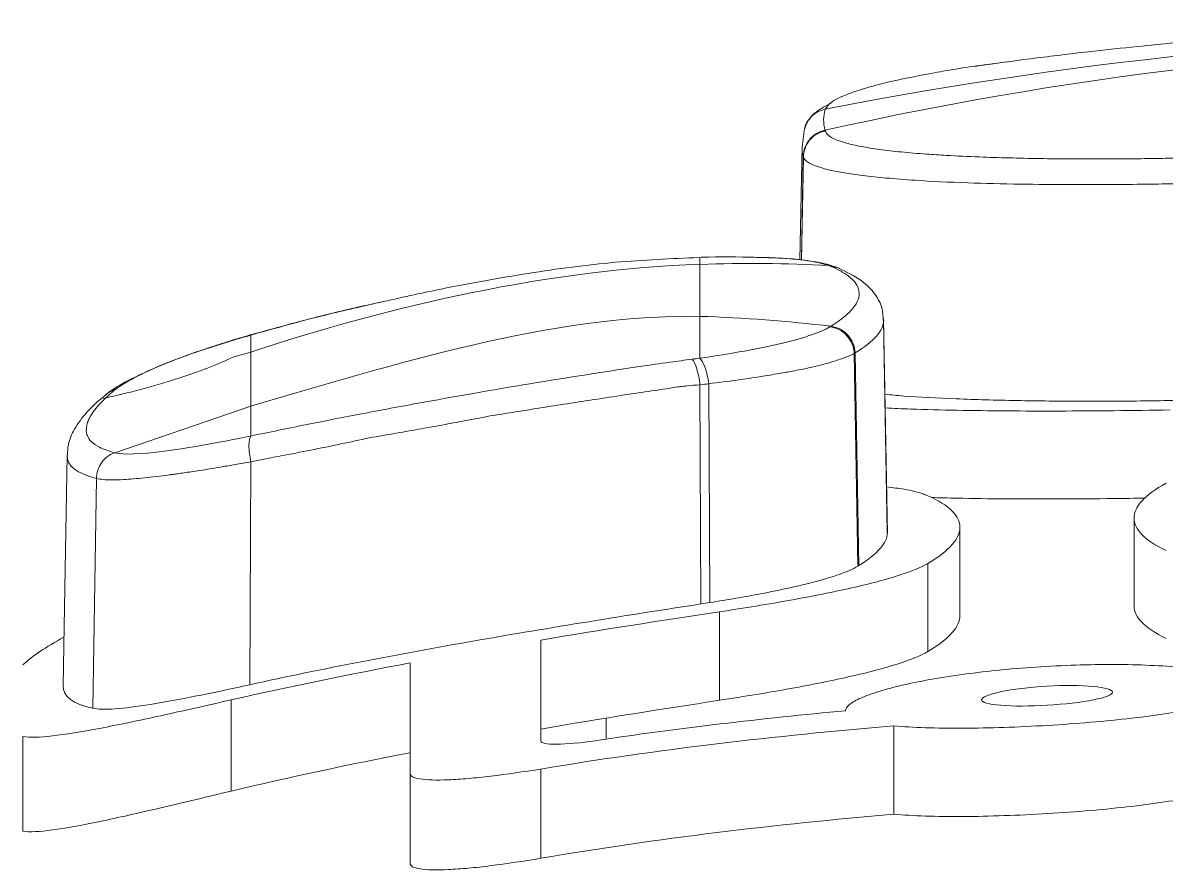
# Model space of a CAD drawing. Header units: inches. Extents: x 1631 to 3663, y 1126 to 1454.
# Drawn here: x 3436.96 to 3447.46, y 1147.93 to 1155.71 of the extents above; entities that cross this region are included whole.
import ezdxf

# ---------------------------------------------------------------- set-up
doc = ezdxf.new("R2010")
doc.units = ezdxf.units.IN
doc.header["$LTSCALE"] = 15

msp = doc.modelspace()

# ---------------------------------------------------------------- linework, layer by layer
at = {"color": 7, "linetype": 'Continuous', "lineweight": 15}
for p, q in [((3445.886, 1155.338), (3445.699, 1155.312)), ((3445.795, 1155.327), (3445.843, 1155.332)), ((3446.014, 1155.356), (3445.977, 1155.351)), ((3444.14, 1154.743), (3444.118, 1154.572)), ((3444.33, 1154.721), (3444.328, 1154.726)), ((3444.118, 1154.583), (3444.099, 1153.535)), ((3443.18, 1153.55), (3443.18, 1153.55)), ((3443.581, 1153.56), (3443.695, 1153.557)), ((3444.454, 1153.461), (3444.441, 1153.466)), ((3444.902, 1151.022), (3444.867, 1152.993)), ((3444.867, 1152.979), (3444.901, 1151.031)), ((3439.055, 1152.688), (3438.901, 1152.646)), ((3444.63, 1150.721), (3444.597, 1152.675)), ((3444.605, 1152.681), (3444.638, 1150.726)), ((3443.189, 1150.374), (3443.18, 1152.388)), ((3443.261, 1152.397), (3443.271, 1150.387)), ((3437.745, 1152.315), (3437.725, 1152.299)), ((3437.805, 1151.764), (3439.055, 1152.192)), ((3437.368, 1151.739), (3437.369, 1151.745)), ((3437.368, 1151.739), (3437.34, 1150.167)), ((3439.055, 1151.681), (3439.045, 1149.632)), ((3437.603, 1149.416), (3437.638, 1151.527)), ((3447.168, 1151.164), (3447.168, 1150.356)), ((3445.568, 1150.27), (3445.568, 1151.079)), ((3445.273, 1149.937), (3445.273, 1150.747)), ((3443.361, 1149.489), (3443.361, 1150.302)), ((3438.874, 1148.655), (3438.874, 1149.493)), ((3442.318, 1149.132), (3442.318, 1149.324)), ((3444.96, 1148.443), (3444.96, 1149.254)), ((3436.962, 1148.286), (3436.962, 1149.157)), ((3440.518, 1147.991), (3440.518, 1148.818)), ((3441.718, 1148.038), (3441.718, 1148.858))]:
    msp.add_line(p, q, dxfattribs=at)
at = {"color": 8, "linetype": 'Continuous', "lineweight": 15}
for p, q in [((3444.099, 1153.535), (3444.118, 1154.577)), ((3444.113, 1153.534), (3444.129, 1154.483)), ((3444.114, 1153.534), (3444.131, 1154.48)), ((3444.441, 1153.465), (3444.365, 1153.483)), ((3444.458, 1153.458), (3444.375, 1153.479)), ((3444.863, 1152.993), (3444.867, 1152.979)), ((3437.34, 1150.167), (3437.331, 1149.626))]:
    msp.add_line(p, q, dxfattribs=at)
at = {"color": 7, "linetype": 'Continuous', "lineweight": 15}
for points, knots in [([(3451.617, 1155.713), (3451.413, 1155.712), (3451.017, 1155.711), (3450.452, 1155.7), (3449.947, 1155.684), (3449.51, 1155.666), (3449.142, 1155.647), (3448.842, 1155.63), (3448.601, 1155.614), (3448.395, 1155.6), (3448.204, 1155.585), (3448.009, 1155.57), (3447.788, 1155.551), (3447.515, 1155.527), (3447.17, 1155.493), (3446.747, 1155.448), (3446.279, 1155.392), (3445.954, 1155.348), (3445.795, 1155.326)], [0, 0, 0, 0, 0.10156, 0.197263, 0.281893, 0.355546, 0.418132, 0.46945, 0.509258, 0.541855, 0.574657, 0.607768, 0.642913, 0.689678, 0.749961, 0.82438, 0.913656, 1, 1, 1, 1]), ([(3444.386, 1154.975), (3444.353, 1154.958), (3444.265, 1154.914), (3444.18, 1154.838), (3444.152, 1154.766), (3444.139, 1154.733)], [0, 0, 0, 0, 0.249031, 0.657315, 1, 1, 1, 1]), ([(3444.142, 1154.739), (3444.143, 1154.747), (3444.148, 1154.781), (3444.184, 1154.835), (3444.246, 1154.893), (3444.301, 1154.911), (3444.33, 1154.92)], [0, 0, 0, 0, 0.085683, 0.376481, 0.67711, 1, 1, 1, 1]), ([(3444.328, 1154.726), (3444.273, 1154.715), (3444.221, 1154.683), (3444.15, 1154.596), (3444.129, 1154.54), (3444.129, 1154.483)], [0, 0, 0, 0, 0.5, 0.5, 1, 1, 1, 1]), ([(3444.33, 1154.721), (3444.279, 1154.71), (3444.225, 1154.681), (3444.15, 1154.59), (3444.131, 1154.532), (3444.131, 1154.48)], [0, 0, 0, 0, 0.5, 0.5, 1, 1, 1, 1]), ([(3447.61, 1154.471), (3447.542, 1154.47), (3447.395, 1154.467), (3447.164, 1154.464), (3446.885, 1154.462), (3446.593, 1154.462), (3446.193, 1154.467), (3445.809, 1154.477), (3445.474, 1154.493), (3445.236, 1154.508), (3445.026, 1154.526), (3444.825, 1154.549), (3444.656, 1154.576), (3444.52, 1154.607), (3444.42, 1154.642), (3444.352, 1154.679), (3444.337, 1154.707), (3444.33, 1154.721)], [0, 0, 0, 0, 0.039009, 0.083515, 0.133529, 0.202271, 0.259206, 0.384955, 0.460915, 0.511256, 0.581097, 0.650927, 0.720751, 0.790571, 0.860386, 0.930194, 1, 1, 1, 1]), ([(3444.131, 1154.48), (3444.134, 1154.473), (3444.14, 1154.458), (3444.166, 1154.436), (3444.209, 1154.411), (3444.277, 1154.385), (3444.373, 1154.359), (3444.504, 1154.333), (3444.675, 1154.309), (3444.891, 1154.286), (3445.202, 1154.262), (3445.61, 1154.242), (3446.097, 1154.23), (3446.553, 1154.226), (3446.958, 1154.227), (3447.298, 1154.23), (3447.502, 1154.234), (3447.592, 1154.236)], [0, 0, 0, 0, 0.036295, 0.077436, 0.123423, 0.174256, 0.229935, 0.290454, 0.355807, 0.425988, 0.500991, 0.61911, 0.723249, 0.813403, 0.889582, 0.951782, 1, 1, 1, 1]), ([(3443.173, 1153.557), (3442.917, 1153.546), (3442.395, 1153.524), (3441.607, 1153.417), (3440.881, 1153.288), (3440.425, 1153.186), (3440.237, 1153.144)], [0, 0, 0, 0, 0.262546, 0.536657, 0.80848, 1, 1, 1, 1]), ([(3443.695, 1153.557), (3443.529, 1153.562), (3443.357, 1153.566), (3443.187, 1153.559), (3443.18, 1153.558)], [0, 0, 0, 0, 0.961269, 1, 1, 1, 1]), ([(3444.449, 1153.463), (3444.406, 1153.477), (3444.321, 1153.506), (3444.124, 1153.536), (3443.889, 1153.556), (3443.702, 1153.559), (3443.609, 1153.56)], [0, 0, 0, 0, 0.254286, 0.505684, 0.754301, 1, 1, 1, 1]), ([(3443.18, 1153.016), (3443.18, 1153.124), (3443.18, 1153.311), (3443.18, 1153.442), (3443.18, 1153.494)], [0.2508415, 0.2508415, 0.2508415, 0.2508415, 0.4992407, 0.7476413, 0.7476413, 0.7476413, 0.7476413]), ([(3444.375, 1153.479), (3444.375, 1153.479), (3444.408, 1153.465), (3444.474, 1153.434), (3444.556, 1153.382), (3444.618, 1153.319), (3444.647, 1153.247), (3444.639, 1153.172), (3444.595, 1153.096), (3444.524, 1153.024), (3444.449, 1152.968), (3444.399, 1152.936), (3444.383, 1152.925)], [0.0560616, 0.0560616, 0.0560616, 0.0560616, 0.058475, 0.1417864, 0.2439521, 0.3590811, 0.4813789, 0.6051232, 0.7246355, 0.8341906, 0.9279614, 0.9719112, 0.9719112, 0.9719112, 0.9719112]), ([(3444.864, 1152.981), (3444.862, 1153.017), (3444.857, 1153.107), (3444.788, 1153.23), (3444.666, 1153.356), (3444.525, 1153.425), (3444.45, 1153.462)], [0, 0, 0, 0, 0.158942, 0.398468, 0.67896, 1, 1, 1, 1]), ([(3440.242, 1153.147), (3440.035, 1153.1), (3439.63, 1153.006), (3439.236, 1152.895), (3439.042, 1152.84)], [0, 0, 0, 0, 0.509835, 1, 1, 1, 1]), ([(3439.055, 1152.847), (3439.271, 1152.906), (3439.658, 1153.014), (3440.059, 1153.104), (3440.237, 1153.144)], [0, 0, 0, 0, 0.557762, 1, 1, 1, 1]), ([(3443.18, 1153.016), (3443.18, 1152.967), (3443.18, 1152.913), (3443.18, 1152.79), (3443.18, 1152.723), (3443.18, 1152.633)], [0, 0, 0, 0, 0.5, 0.5, 1, 1, 1, 1]), ([(3444.374, 1152.92), (3444.296, 1152.871), (3444.144, 1152.82), (3443.73, 1152.721), (3443.468, 1152.673), (3443.18, 1152.632)], [0, 0, 0, 0, 0.5, 0.5, 1, 1, 1, 1]), ([(3444.597, 1152.675), (3444.595, 1152.73), (3444.572, 1152.792), (3444.487, 1152.885), (3444.428, 1152.914), (3444.374, 1152.92)], [0, 0, 0, 0, 0.5, 0.5, 1, 1, 1, 1]), ([(3444.383, 1152.925), (3444.445, 1152.918), (3444.502, 1152.885), (3444.557, 1152.823), (3444.573, 1152.799), (3444.597, 1152.743), (3444.604, 1152.712), (3444.605, 1152.681)], [0, 0, 0, 0, 0.5, 0.5, 0.75, 0.75, 1, 1, 1, 1]), ([(3439.054, 1152.843), (3438.985, 1152.824), (3438.835, 1152.78), (3438.604, 1152.706), (3438.382, 1152.627), (3438.179, 1152.546), (3438.004, 1152.467), (3437.852, 1152.388), (3437.785, 1152.342), (3437.753, 1152.319)], [0, 0, 0, 0, 0.116658, 0.254661, 0.414118, 0.547942, 0.694018, 0.852462, 1, 1, 1, 1]), ([(3437.821, 1152.351), (3437.832, 1152.359), (3437.874, 1152.39), (3438.003, 1152.465), (3438.222, 1152.565), (3438.478, 1152.663), (3438.683, 1152.733), (3438.874, 1152.794), (3438.998, 1152.83), (3439.055, 1152.846)], [0, 0, 0, 0, 0.0597623, 0.2252271, 0.4965037, 0.648565, 0.7832185, 0.9003825, 1, 1, 1, 1]), ([(3439.055, 1152.688), (3439.055, 1152.717), (3439.055, 1152.763), (3439.055, 1152.815), (3439.055, 1152.836), (3439.055, 1152.846)], [0, 0, 0, 0, 0.49921, 0.772542, 1, 1, 1, 1]), ([(3438.901, 1152.646), (3438.882, 1152.637), (3438.849, 1152.621), (3438.778, 1152.59), (3438.683, 1152.55), (3438.549, 1152.5), (3438.402, 1152.45), (3438.241, 1152.4), (3438.069, 1152.351), (3437.884, 1152.304), (3437.766, 1152.277), (3437.703, 1152.263)], [0, 0, 0, 0, 0.069877, 0.12236, 0.23547, 0.344182, 0.453896, 0.570001, 0.697274, 0.839598, 1, 1, 1, 1]), ([(3439.055, 1152.192), (3439.055, 1152.238), (3439.055, 1152.331), (3439.054, 1152.459), (3439.054, 1152.56), (3439.055, 1152.625), (3439.054, 1152.658), (3439.056, 1152.677), (3439.055, 1152.685), (3439.055, 1152.688)], [0, 0, 0, 0, 0.243077, 0.498452, 0.748912, 0.874386, 0.937176, 0.980376, 1, 1, 1, 1]), ([(3443.109, 1152.623), (3443.041, 1152.614), (3442.883, 1152.592), (3442.56, 1152.546), (3441.961, 1152.454), (3441.299, 1152.345), (3440.616, 1152.223), (3440.104, 1152.128), (3439.567, 1152.023), (3439.225, 1151.952), (3439.055, 1151.917)], [0, 0, 0, 0, 0.051188, 0.118798, 0.240981, 0.493752, 0.600094, 0.740952, 0.870554, 1, 1, 1, 1]), ([(3443.18, 1152.388), (3443.175, 1152.437), (3443.164, 1152.49), (3443.138, 1152.576), (3443.123, 1152.607), (3443.109, 1152.623)], [0, 0, 0, 0, 0.5, 0.5, 1, 1, 1, 1]), ([(3443.18, 1152.632), (3443.196, 1152.618), (3443.213, 1152.587), (3443.243, 1152.501), (3443.254, 1152.447), (3443.261, 1152.397)], [0, 0, 0, 0, 0.5, 0.5, 1, 1, 1, 1]), ([(3444.597, 1152.675), (3444.584, 1152.669), (3444.559, 1152.656), (3444.51, 1152.637), (3444.455, 1152.618), (3444.371, 1152.59), (3444.258, 1152.56), (3444.13, 1152.532), (3444.018, 1152.511), (3443.895, 1152.489), (3443.728, 1152.461), (3443.514, 1152.429), (3443.349, 1152.408), (3443.261, 1152.397)], [0, 0, 0, 0, 0.068661, 0.135689, 0.201234, 0.265611, 0.401763, 0.499615, 0.556678, 0.636234, 0.739597, 0.861058, 1, 1, 1, 1]), ([(3443.18, 1152.388), (3443.14, 1152.385), (3443.081, 1152.38), (3443.003, 1152.372), (3442.964, 1152.366), (3442.945, 1152.363)], [0, 0, 0, 0, 0.509463, 0.758688, 1, 1, 1, 1]), ([(3437.732, 1152.305), (3437.667, 1152.249), (3437.545, 1152.143), (3437.434, 1151.987), (3437.376, 1151.857), (3437.372, 1151.776), (3437.371, 1151.745)], [0, 0, 0, 0, 0.316689, 0.597139, 0.840539, 1, 1, 1, 1]), ([(3437.725, 1152.268), (3437.733, 1152.276), (3437.758, 1152.299), (3437.787, 1152.324), (3437.807, 1152.34)], [0, 0, 0, 0, 0.3357466, 1, 1, 1, 1]), ([(3442.945, 1152.363), (3442.876, 1152.352), (3442.724, 1152.33), (3442.477, 1152.293), (3442.138, 1152.241), (3441.716, 1152.176), (3441.387, 1152.123), (3441.222, 1152.096)], [0, 0, 0, 0, 0.1230309, 0.2686301, 0.4320827, 0.7146474, 1, 1, 1, 1]), ([(3444.879, 1152.301), (3444.935, 1152.295), (3445.119, 1152.277), (3445.526, 1152.257), (3446.078, 1152.241), (3446.694, 1152.235), (3447.207, 1152.238), (3447.509, 1152.243), (3447.587, 1152.244)], [0, 0, 0, 0, 0.092185, 0.301139, 0.510098, 0.718308, 0.926521, 1, 1, 1, 1]), ([(3439.055, 1151.917), (3439.055, 1151.94), (3439.055, 1151.99), (3439.055, 1152.06), (3439.054, 1152.117), (3439.055, 1152.161), (3439.055, 1152.182), (3439.055, 1152.192)], [0, 0, 0, 0, 0.224796, 0.498921, 0.74895, 0.876044, 1, 1, 1, 1]), ([(3447.498, 1152.157), (3447.325, 1152.154), (3446.978, 1152.149), (3446.475, 1152.146), (3445.991, 1152.147), (3445.537, 1152.153), (3445.163, 1152.162), (3444.959, 1152.171), (3444.882, 1152.175)], [0, 0, 0, 0, 0.1778977, 0.3563622, 0.5342594, 0.7121607, 0.8906297, 1, 1, 1, 1]), ([(3440.143, 1151.9), (3440.226, 1151.914), (3440.386, 1151.942), (3440.619, 1151.983), (3440.835, 1152.022), (3441.034, 1152.059), (3441.162, 1152.084), (3441.222, 1152.096)], [0, 0, 0, 0, 0.231113, 0.446644, 0.646617, 0.83106, 1, 1, 1, 1]), ([(3439.055, 1151.917), (3438.759, 1151.856), (3438.483, 1151.806), (3438.045, 1151.749), (3437.884, 1151.743), (3437.805, 1151.764)], [0, 0, 0, 0, 0.5, 0.5, 1, 1, 1, 1]), ([(3439.055, 1151.917), (3439.045, 1151.905), (3439.038, 1151.874), (3439.038, 1151.786), (3439.045, 1151.73), (3439.055, 1151.681)], [0, 0, 0, 0, 0.5, 0.5, 1, 1, 1, 1]), ([(3439.055, 1151.681), (3439.087, 1151.687), (3439.179, 1151.705), (3439.362, 1151.74), (3439.606, 1151.787), (3439.876, 1151.842), (3440.056, 1151.881), (3440.143, 1151.9)], [0, 0, 0, 0, 0.0900668, 0.2568462, 0.5086293, 0.7622035, 1, 1, 1, 1]), ([(3437.638, 1151.527), (3437.639, 1151.576), (3437.655, 1151.63), (3437.716, 1151.717), (3437.761, 1151.748), (3437.805, 1151.764)], [0, 0, 0, 0, 0.5, 0.5, 1, 1, 1, 1]), ([(3439.055, 1151.681), (3439.007, 1151.672), (3438.917, 1151.656), (3438.793, 1151.634), (3438.684, 1151.616), (3438.591, 1151.601), (3438.512, 1151.589), (3438.445, 1151.579), (3438.389, 1151.571), (3438.343, 1151.565), (3438.235, 1151.55), (3438.072, 1151.531), (3437.901, 1151.517), (3437.78, 1151.513), (3437.696, 1151.516), (3437.657, 1151.523), (3437.638, 1151.527)], [0, 0, 0, 0, 0.071237, 0.135407, 0.192652, 0.242884, 0.286704, 0.324761, 0.357427, 0.384862, 0.407067, 0.555376, 0.706402, 0.807449, 0.90501, 1, 1, 1, 1]), ([(3444.894, 1151.45), (3444.95, 1151.443), (3445.09, 1151.426), (3445.204, 1151.396), (3445.259, 1151.373), (3445.273, 1151.368)], [0, 0, 0, 0, 0.3339118, 0.8288504, 1, 1, 1, 1]), ([(3447.462, 1150.865), (3447.265, 1150.96), (3447.167, 1151.059), (3447.168, 1151.269), (3447.266, 1151.376), (3447.462, 1151.483)], [0, 0, 0, 0, 0.5, 0.5, 1, 1, 1, 1]), ([(3445.273, 1151.368), (3445.47, 1151.281), (3445.568, 1151.184), (3445.567, 1150.973), (3445.469, 1150.863), (3445.273, 1150.747)], [0, 0, 0, 0, 0.5, 0.5, 1, 1, 1, 1]), ([(3447.269, 1151.347), (3447.173, 1151.345), (3446.903, 1151.341), (3446.475, 1151.338), (3445.992, 1151.339), (3445.599, 1151.344), (3445.382, 1151.35), (3445.304, 1151.352)], [0, 0, 0, 0, 0.135006, 0.378333, 0.620886, 0.863445, 1, 1, 1, 1]), ([(3443.271, 1150.387), (3443.436, 1150.413), (3443.59, 1150.44), (3443.88, 1150.495), (3444.015, 1150.524), (3444.251, 1150.581), (3444.354, 1150.61), (3444.521, 1150.666), (3444.586, 1150.694), (3444.63, 1150.721)], [0, 0, 0, 0, 0.25, 0.25, 0.5, 0.5, 0.75, 0.75, 1, 1, 1, 1]), ([(3445.273, 1150.747), (3445.212, 1150.71), (3445.122, 1150.673), (3444.886, 1150.598), (3444.74, 1150.559), (3444.407, 1150.484), (3444.216, 1150.446), (3443.809, 1150.373), (3443.592, 1150.337), (3443.361, 1150.302)], [0, 0, 0, 0, 0.25, 0.25, 0.5, 0.5, 0.75, 0.75, 1, 1, 1, 1]), ([(3439.045, 1149.632), (3439.381, 1149.706), (3439.722, 1149.776), (3440.413, 1149.91), (3440.762, 1149.974), (3441.46, 1150.097), (3441.811, 1150.155), (3442.506, 1150.268), (3442.849, 1150.322), (3443.189, 1150.374)], [0, 0, 0, 0, 0.25, 0.25, 0.5, 0.5, 0.75, 0.75, 1, 1, 1, 1]), ([(3436.962, 1149.816), (3437.008, 1149.855), (3437.099, 1149.932), (3437.26, 1150.024), (3437.338, 1150.07)], [0, 0, 0, 0, 0.509247, 1, 1, 1, 1]), ([(3445.273, 1149.937), (3445.212, 1149.9), (3445.121, 1149.863), (3444.886, 1149.787), (3444.74, 1149.749), (3444.407, 1149.673), (3444.216, 1149.634), (3443.808, 1149.56), (3443.591, 1149.525), (3443.361, 1149.489)], [0, 0, 0, 0, 0.25, 0.25, 0.5, 0.5, 0.75, 0.75, 1, 1, 1, 1]), ([(3444.518, 1149.393), (3444.518, 1149.411), (3444.529, 1149.43), (3444.576, 1149.469), (3444.611, 1149.489), (3444.703, 1149.53), (3444.759, 1149.551), (3444.891, 1149.592), (3444.968, 1149.612), (3445.137, 1149.65), (3445.23, 1149.669), (3445.43, 1149.704), (3445.537, 1149.72), (3445.87, 1149.763), (3446.114, 1149.786), (3446.478, 1149.807), (3446.601, 1149.812), (3446.841, 1149.818), (3446.957, 1149.819), (3447.182, 1149.816), (3447.292, 1149.812), (3447.494, 1149.801), (3447.588, 1149.794), (3447.848, 1149.766), (3447.984, 1149.741), (3448.17, 1149.682), (3448.218, 1149.649), (3448.218, 1149.613)], [0, 0, 0, 0, 0.0625, 0.0625, 0.125, 0.125, 0.1875, 0.1875, 0.25, 0.25, 0.3125, 0.3125, 0.375, 0.375, 0.5, 0.5, 0.5625, 0.5625, 0.625, 0.625, 0.6875, 0.6875, 0.75, 0.75, 0.875, 0.875, 1, 1, 1, 1]), ([(3437.602, 1149.416), (3437.649, 1149.406), (3437.718, 1149.404), (3437.897, 1149.417), (3438.008, 1149.432), (3438.26, 1149.472), (3438.404, 1149.499), (3438.709, 1149.559), (3438.874, 1149.594), (3439.045, 1149.632)], [0, 0, 0, 0, 0.25, 0.25, 0.5, 0.5, 0.75, 0.75, 1, 1, 1, 1]), ([(3446.968, 1149.563), (3446.968, 1149.54), (3446.903, 1149.515), (3446.684, 1149.471), (3446.527, 1149.453), (3446.213, 1149.434), (3446.056, 1149.434), (3445.831, 1149.452), (3445.767, 1149.47), (3445.768, 1149.517), (3445.832, 1149.544), (3446.051, 1149.591), (3446.208, 1149.61), (3446.522, 1149.628), (3446.679, 1149.627), (3446.904, 1149.606), (3446.968, 1149.587), (3446.968, 1149.563)], [0, 0, 0, 0, 0.125, 0.125, 0.25, 0.25, 0.375, 0.375, 0.5, 0.5, 0.625, 0.625, 0.75, 0.75, 0.875, 0.875, 1, 1, 1, 1]), ([(3438.874, 1149.493), (3438.647, 1149.441), (3438.432, 1149.392), (3438.025, 1149.303), (3437.835, 1149.263), (3437.501, 1149.2), (3437.352, 1149.175), (3437.115, 1149.149), (3437.024, 1149.146), (3436.962, 1149.157)], [0, 0, 0, 0, 0.25, 0.25, 0.5, 0.5, 0.75, 0.75, 1, 1, 1, 1]), ([(3447.776, 1149.422), (3447.689, 1149.404), (3447.593, 1149.387), (3447.382, 1149.354), (3447.266, 1149.339), (3446.905, 1149.297), (3446.638, 1149.274), (3446.239, 1149.251), (3446.104, 1149.244), (3445.843, 1149.236), (3445.717, 1149.233), (3445.473, 1149.232), (3445.357, 1149.234), (3445.145, 1149.241), (3445.047, 1149.247), (3444.96, 1149.254)], [0, 0, 0, 0, 0.125, 0.125, 0.25, 0.25, 0.5, 0.5, 0.625, 0.625, 0.75, 0.75, 0.875, 0.875, 1, 1, 1, 1]), ([(3442.218, 1149.118), (3442.086, 1149.099), (3441.957, 1149.087), (3441.772, 1149.085), (3441.718, 1149.096), (3441.718, 1149.115)], [0, 0, 0, 0, 0.5, 0.5, 1, 1, 1, 1]), ([(3441.718, 1148.858), (3441.561, 1148.832), (3441.406, 1148.81), (3441.188, 1148.784), (3441.119, 1148.777), (3440.988, 1148.765), (3440.926, 1148.761), (3440.759, 1148.754), (3440.669, 1148.757), (3440.549, 1148.776), (3440.518, 1148.794), (3440.518, 1148.818)], [0, 0, 0, 0, 0.25, 0.25, 0.375, 0.375, 0.5, 0.5, 0.75, 0.75, 1, 1, 1, 1]), ([(3438.874, 1148.655), (3438.647, 1148.6), (3438.432, 1148.549), (3438.026, 1148.454), (3437.835, 1148.411), (3437.502, 1148.341), (3437.353, 1148.314), (3437.115, 1148.282), (3437.024, 1148.277), (3436.962, 1148.286)], [0, 0, 0, 0, 0.25, 0.25, 0.5, 0.5, 0.75, 0.75, 1, 1, 1, 1]), ([(3447.776, 1148.613), (3447.689, 1148.595), (3447.593, 1148.577), (3447.382, 1148.545), (3447.266, 1148.529), (3446.905, 1148.487), (3446.638, 1148.464), (3446.239, 1148.44), (3446.104, 1148.434), (3445.843, 1148.425), (3445.717, 1148.422), (3445.473, 1148.421), (3445.357, 1148.422), (3445.145, 1148.429), (3445.047, 1148.435), (3444.96, 1148.443)], [0, 0, 0, 0, 0.125, 0.125, 0.25, 0.25, 0.5, 0.5, 0.625, 0.625, 0.75, 0.75, 0.875, 0.875, 1, 1, 1, 1]), ([(3441.718, 1148.038), (3441.561, 1148.011), (3441.406, 1147.988), (3441.188, 1147.961), (3441.119, 1147.953), (3440.988, 1147.941), (3440.926, 1147.937), (3440.759, 1147.929), (3440.669, 1147.931), (3440.549, 1147.95), (3440.518, 1147.967), (3440.518, 1147.991)], [0, 0, 0, 0, 0.25, 0.25, 0.375, 0.375, 0.5, 0.5, 0.75, 0.75, 1, 1, 1, 1])]:
    msp.add_open_spline(points, degree=3, knots=knots, dxfattribs=at)
for points in [[(3444.328, 1154.726), (3446.719, 1155.261), (3449.166, 1155.53), (3451.618, 1155.53)], [(3451.618, 1155.623), (3449.167, 1155.623), (3446.72, 1155.387), (3444.33, 1154.92)], [(3444.328, 1154.726), (3444.312, 1154.791), (3444.312, 1154.856), (3444.33, 1154.92)], [(3444.129, 1154.483), (3444.121, 1154.514), (3444.118, 1154.546), (3444.118, 1154.577)], [(3444.129, 1154.483), (3444.13, 1154.482), (3444.13, 1154.481), (3444.131, 1154.48)], [(3443.18, 1153.494), (3441.826, 1153.452), (3440.34, 1153.114), (3439.055, 1152.688)], [(3443.18, 1153.494), (3443.576, 1153.508), (3443.972, 1153.505), (3444.365, 1153.483)], [(3444.365, 1153.483), (3444.368, 1153.482), (3444.372, 1153.481), (3444.375, 1153.479)], [(3439.055, 1152.192), (3440.376, 1152.573), (3441.819, 1153.037), (3443.18, 1153.016)], [(3444.383, 1152.925), (3443.983, 1152.974), (3443.582, 1153.004), (3443.18, 1153.016)], [(3444.383, 1152.925), (3444.38, 1152.924), (3444.377, 1152.922), (3444.374, 1152.92)], [(3444.868, 1152.979), (3444.867, 1152.887), (3444.779, 1152.786), (3444.605, 1152.681)], [(3443.18, 1152.633), (3443.157, 1152.629), (3443.133, 1152.626), (3443.109, 1152.623)], [(3444.605, 1152.681), (3444.603, 1152.679), (3444.6, 1152.677), (3444.597, 1152.675)], [(3443.261, 1152.397), (3443.234, 1152.394), (3443.207, 1152.391), (3443.18, 1152.388)], [(3437.807, 1152.34), (3437.811, 1152.344), (3437.816, 1152.347), (3437.821, 1152.351)], [(3437.638, 1151.527), (3437.459, 1151.571), (3437.368, 1151.643), (3437.368, 1151.739)], [(3444.638, 1150.726), (3444.813, 1150.834), (3444.901, 1150.936), (3444.902, 1151.031)], [(3444.63, 1150.721), (3444.633, 1150.723), (3444.636, 1150.724), (3444.638, 1150.726)], [(3443.189, 1150.374), (3443.217, 1150.378), (3443.244, 1150.383), (3443.271, 1150.387)], [(3443.361, 1150.302), (3442.821, 1150.221), (3442.273, 1150.136), (3441.718, 1150.043)], [(3447.462, 1150.057), (3447.265, 1150.152), (3447.168, 1150.251), (3447.168, 1150.356)], [(3445.568, 1150.27), (3445.568, 1150.164), (3445.469, 1150.054), (3445.273, 1149.937)], [(3441.718, 1150.043), (3441.718, 1149.74), (3441.718, 1149.432), (3441.718, 1149.115)], [(3440.518, 1149.832), (3439.959, 1149.727), (3439.411, 1149.615), (3438.874, 1149.493)], [(3440.518, 1148.818), (3440.518, 1149.165), (3440.518, 1149.502), (3440.518, 1149.832)], [(3437.331, 1149.626), (3437.331, 1149.524), (3437.422, 1149.455), (3437.603, 1149.416)], [(3443.361, 1149.489), (3442.821, 1149.407), (3442.273, 1149.32), (3441.718, 1149.225)], [(3442.218, 1149.118), (3442.982, 1149.233), (3443.748, 1149.322), (3444.518, 1149.393)], [(3444.96, 1149.254), (3443.874, 1149.163), (3442.793, 1149.037), (3441.718, 1148.858)], [(3440.518, 1149.008), (3439.959, 1148.9), (3439.411, 1148.783), (3438.874, 1148.655)], [(3444.96, 1148.443), (3443.874, 1148.349), (3442.792, 1148.221), (3441.718, 1148.038)]]:
    msp.add_open_spline(points, degree=3, dxfattribs=at)
at = {"color": 8, "linetype": 'Continuous', "lineweight": 15}
for points, knots in [([(3444.33, 1154.92), (3444.349, 1154.945), (3444.386, 1154.997), (3444.587, 1155.081), (3444.886, 1155.167), (3445.294, 1155.249), (3445.605, 1155.303), (3445.793, 1155.326), (3445.795, 1155.327)], [0, 0, 0, 0, 0.199481, 0.399032, 0.598626, 0.798261, 0.997926, 1, 1, 1, 1]), ([(3443.18, 1153.55), (3443.18, 1153.551), (3443.18, 1153.552), (3443.18, 1153.517), (3443.18, 1153.494)], [0, 0, 0, 0, 0.355962, 1, 1, 1, 1]), ([(3443.695, 1153.557), (3443.774, 1153.556), (3443.972, 1153.552), (3444.21, 1153.527), (3444.314, 1153.498), (3444.365, 1153.483)], [0, 0, 0, 0, 0.25103, 0.625498, 1, 1, 1, 1]), ([(3439.055, 1152.846), (3439.05, 1152.846), (3439.045, 1152.846), (3439.042, 1152.84), (3439.042, 1152.839)], [0, 0, 0, 0, 0.892829, 1, 1, 1, 1]), ([(3437.805, 1151.764), (3437.755, 1151.779), (3437.663, 1151.808), (3437.588, 1151.863), (3437.553, 1151.915), (3437.543, 1151.961), (3437.545, 1151.994), (3437.549, 1152.014), (3437.552, 1152.027), (3437.556, 1152.042), (3437.563, 1152.06), (3437.579, 1152.093), (3437.606, 1152.138), (3437.651, 1152.194), (3437.692, 1152.237), (3437.717, 1152.261), (3437.725, 1152.268)], [0, 0, 0, 0, 0.171379, 0.3161, 0.434067, 0.525313, 0.589863, 0.61578, 0.632084, 0.657876, 0.691619, 0.725367, 0.81538, 0.90542, 0.9687, 1, 1, 1, 1]), ([(3437.807, 1152.34), (3437.782, 1152.332), (3437.752, 1152.323), (3437.73, 1152.301), (3437.726, 1152.297)], [0, 0, 0, 0, 0.8177614, 1, 1, 1, 1]), ([(3437.746, 1152.315), (3437.746, 1152.315), (3437.766, 1152.336), (3437.794, 1152.343), (3437.821, 1152.351)], [0, 0, 0, 0, 0.030263, 1, 1, 1, 1])]:
    msp.add_open_spline(points, degree=3, knots=knots, dxfattribs=at)

doc.saveas('drawing.dxf')
